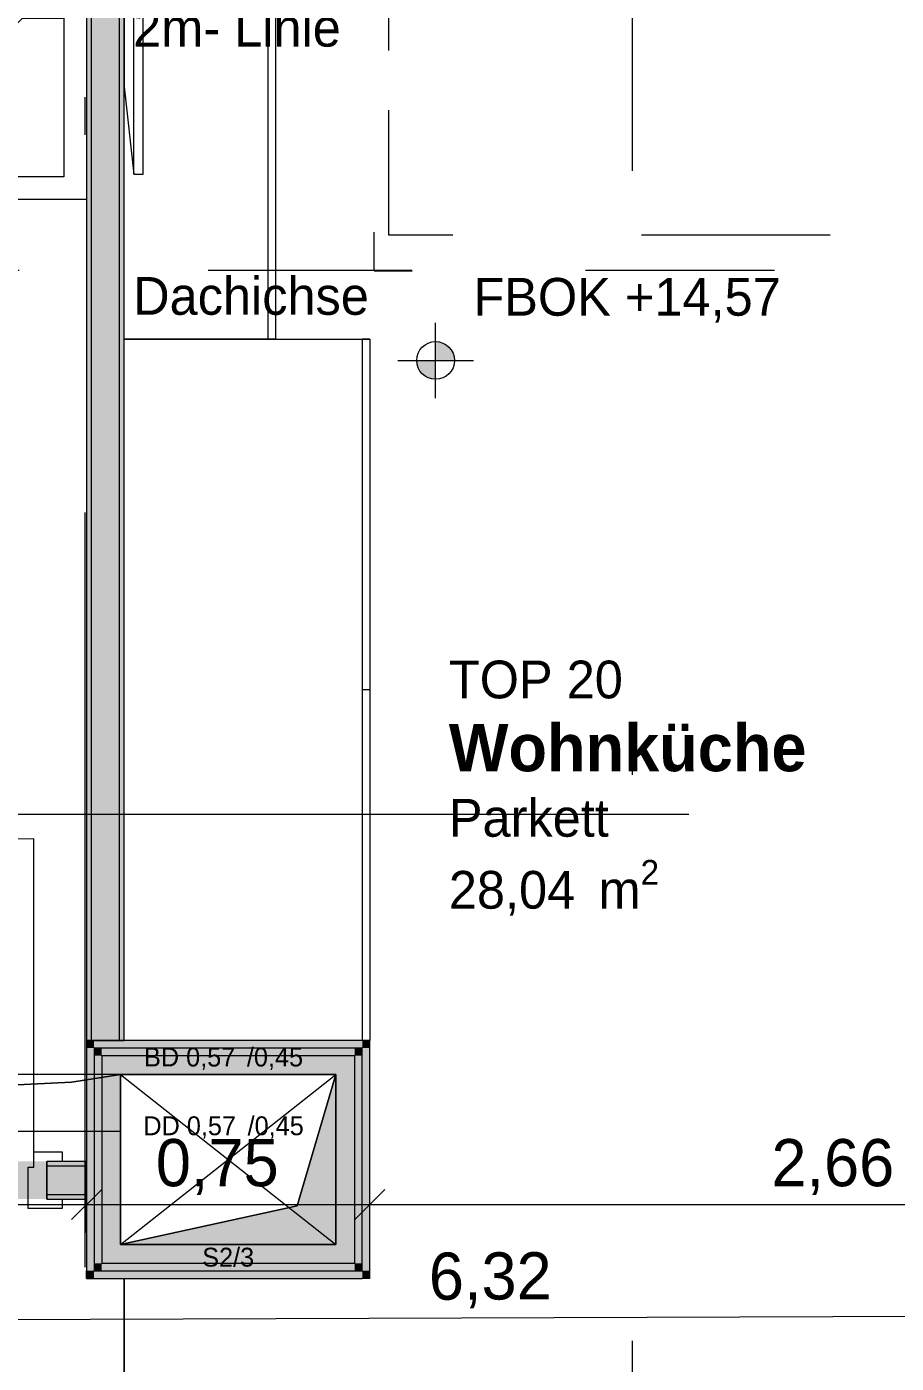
# Model space of a CAD drawing. Header units: metres. Extents: x -3 to 171, y -23 to 41.
# Drawn here: x 2.847 to 5.149, y -7.455 to -3.913 of the extents above; entities that cross this region are included whole.
import ezdxf

# ---------------------------------------------------------------- set-up
doc = ezdxf.new("R2010")
doc.units = ezdxf.units.M
doc.header["$MEASUREMENT"] = 0
for name, pattern in [('Achse', [0.004, 0.002, -0.001, 0, -0.001]), ('Schnittlinie', [0.006, 0.003, -0.0015, 0, -0.0015]), ('Strichlinie eng', [0.002, 0.0015, -0.0005]), ('UNSICHTBAR', [0.4, 0, -0.4]), ('Untersicht', [0.001, 0.0005, -0.0005])]:
    doc.linetypes.add(name, pattern=pattern)
for name, color, linetype in [('5._2.DG PP STG1_1_000 Achsraster', 7, 'Continuous'), ('5._2.DG PP STG1_1_130 Wand Innen', 7, 'Continuous'), ('5._2.DG PP STG1_1_170 Schachtwände', 7, 'Continuous'), ('5._2.DG PP STG1_1_270 Deckendurchbruchsymbol', 7, 'Continuous'), ('5._2.DG PP STG1_1_310 Dachkonstruktion massiv', 7, 'Continuous'), ('5._2.DG PP STG1_1_325 Dachfenster', 7, 'Continuous'), ('5._2.DG PP STG1_1_510 Möblierung', 7, 'Continuous'), ('5._2.DG PP STG1_1_810 Raum', 7, 'Continuous'), ('5._2.DG PP STG1_1_815 Raumbegrenzung', 7, 'Continuous'), ('5._2.DG PP STG1_1_851 Marker Schnitt', 7, 'Continuous'), ('5._2.DG PP STG1_1_870 Dokumentation allgemein', 7, 'Continuous'), ('5._2.DG PP STG1_1_950 Polierplan Bemaßung', 7, 'Continuous')]:
    doc.layers.add(name, color=color, linetype=linetype)
doc.styles.add('ERSTELLTER_STIL_2', font='')
doc.styles.add('ERSTELLTER_STIL_6', font='')
doc.styles.get('ERSTELLTER_STIL_2').set_extended_font_data('Eurostile')
doc.styles.get('ERSTELLTER_STIL_6').set_extended_font_data('Eurostile', bold=True)

msp = doc.modelspace()

# ---------------------------------------------------------------- hatches: boundary and pattern name
at = {"layer": '5._2.DG PP STG1_1_130 Wand Innen', "linetype": 'Continuous', "lineweight": 13, "true_color": 0xfb02fe}
for points in [[(3.005, -1.9978), (3.005, -6.5995), (3.0175, -6.5995), (3.0175, -1.9978)], [(3.105, -6.5995), (3.105, -1.9978), (3.0925, -1.9978), (3.0925, -6.5995)], [(2.9, -6.9195), (2.9, -6.932), (3.005, -6.932), (3.005, -6.9195)], [(3.005, -7.007), (2.9, -7.007), (2.9, -7.0195), (3.005, -7.0195)]]:
    msp.add_hatch(color=6, dxfattribs=at).paths.add_polyline_path(points)
at = {"layer": '5._2.DG PP STG1_1_130 Wand Innen', "linetype": 'Continuous', "lineweight": 13, "true_color": 0xffaa00}
for points in [[(3.0175, -1.9978), (3.0175, -6.5995), (3.0925, -6.5995), (3.0925, -1.9978)], [(2.9, -7.007), (3.005, -7.007), (3.005, -6.932), (2.9, -6.932)]]:
    msp.add_hatch(color=40, dxfattribs=at).paths.add_polyline_path(points)
at = {"layer": '5._2.DG PP STG1_1_130 Wand Innen', "linetype": 'Continuous', "lineweight": 0, "true_color": 0xffffff}
msp.add_hatch(color=7, dxfattribs=at).paths.add_polyline_path([(2.9, -7.0195), (2.9, -6.9195), (2.01, -6.9195), (2.01, -7.0195)])
at = {"layer": '5._2.DG PP STG1_1_170 Schachtwände', "linetype": 'Continuous', "lineweight": 13, "true_color": 0xfb02fe}
for points in [[(3.025, -6.6195), (3.005, -6.5995), (3.005, -6.6195)], [(3.025, -6.5995), (3.005, -6.5995), (3.025, -6.6195)], [(3.005, -6.6195), (3.005, -7.2095), (3.025, -7.2095), (3.025, -6.6195)], [(3.025, -6.6195), (3.735, -6.6195), (3.735, -6.5995), (3.025, -6.5995)], [(3.045, -6.6395), (3.025, -6.6195), (3.025, -6.6395)], [(3.045, -6.6195), (3.025, -6.6195), (3.045, -6.6395)], [(3.045, -6.6195), (3.045, -6.6395), (3.715, -6.6395), (3.715, -6.6195)], [(3.715, -6.6195), (3.715, -6.6395), (3.735, -6.6195)], [(3.715, -6.6395), (3.735, -6.6395), (3.735, -6.6195)], [(3.735, -6.5995), (3.735, -6.6195), (3.755, -6.5995)], [(3.735, -6.6195), (3.755, -6.6195), (3.755, -6.5995)], [(3.735, -6.6195), (3.735, -7.2095), (3.755, -7.2095), (3.755, -6.6195)], [(3.025, -6.6395), (3.025, -7.1895), (3.045, -7.1895), (3.045, -6.6395)], [(3.715, -6.6395), (3.715, -7.1895), (3.735, -7.1895), (3.735, -6.6395)], [(3.025, -7.2095), (3.005, -7.2095), (3.005, -7.2295)], [(3.025, -7.2095), (3.005, -7.2295), (3.025, -7.2295)], [(3.045, -7.1895), (3.025, -7.1895), (3.025, -7.2095)], [(3.045, -7.1895), (3.025, -7.2095), (3.045, -7.2095)], [(3.735, -7.2095), (3.025, -7.2095), (3.025, -7.2295), (3.735, -7.2295)], [(3.715, -7.1895), (3.045, -7.1895), (3.045, -7.2095), (3.715, -7.2095)], [(3.715, -7.2095), (3.735, -7.2095), (3.715, -7.1895)], [(3.715, -7.1895), (3.735, -7.2095), (3.735, -7.1895)], [(3.735, -7.2295), (3.755, -7.2295), (3.735, -7.2095)], [(3.735, -7.2095), (3.755, -7.2295), (3.755, -7.2095)]]:
    msp.add_hatch(color=6, dxfattribs=at).paths.add_polyline_path(points)
at = {"layer": '5._2.DG PP STG1_1_170 Schachtwände', "linetype": 'Continuous', "lineweight": 13, "true_color": 0xffaa00}
for points in [[(3.095, -6.6895), (3.045, -6.6395), (3.045, -6.6895)], [(3.095, -6.6395), (3.045, -6.6395), (3.095, -6.6895)], [(3.095, -6.6895), (3.665, -6.6895), (3.665, -6.6395), (3.095, -6.6395)], [(3.665, -6.6895), (3.715, -6.6395), (3.665, -6.6395)], [(3.665, -6.6895), (3.715, -6.6895), (3.715, -6.6395)], [(3.095, -7.1395), (3.095, -6.6895), (3.045, -6.6895), (3.045, -7.1395)], [(3.665, -6.6895), (3.665, -7.1395), (3.715, -7.1395), (3.715, -6.6895)], [(3.045, -7.1395), (3.045, -7.1895), (3.095, -7.1395)], [(3.095, -7.1395), (3.045, -7.1895), (3.095, -7.1895)], [(3.665, -7.1395), (3.095, -7.1395), (3.095, -7.1895), (3.665, -7.1895)], [(3.665, -7.1895), (3.715, -7.1895), (3.665, -7.1395)], [(3.665, -7.1395), (3.715, -7.1895), (3.715, -7.1395)]]:
    msp.add_hatch(color=40, dxfattribs=at).paths.add_polyline_path(points)
at = {"layer": '5._2.DG PP STG1_1_270 Deckendurchbruchsymbol', "linetype": 'Continuous', "lineweight": 0}
msp.add_hatch(color=8, dxfattribs=at).paths.add_polyline_path([(3.095, -7.1395), (3.665, -7.1395), (3.665, -6.6895), (3.5627, -7.0372)])
at = {"layer": '5._2.DG PP STG1_1_950 Polierplan Bemaßung', "linetype": 'Continuous', "lineweight": 0, "true_color": 0x000000}
for points in [[(3.9294, -4.7974), (3.9794, -4.7974), (3.9756, -4.7783), (3.9647, -4.762), (3.9485, -4.7512), (3.9294, -4.7474)], [(3.9294, -4.7974), (3.8794, -4.7974), (3.8832, -4.8165), (3.894, -4.8328), (3.9102, -4.8436), (3.9294, -4.8474)]]:
    msp.add_hatch(color=18, dxfattribs=at).paths.add_polyline_path(points)

# ---------------------------------------------------------------- linework, layer by layer
at = {"layer": '5._2.DG PP STG1_1_000 Achsraster', "color": 5, "linetype": 'Achse', "lineweight": 0, "ltscale": 1000}
for p, q in [((3, 3), (3, -22.5231)), ((-1.5, -6), (21, -6))]:
    msp.add_line(p, q, dxfattribs=at)
at = {"layer": '5._2.DG PP STG1_1_130 Wand Innen', "color": 7, "linetype": 'Continuous', "lineweight": 18, "ltscale": 1000}
for p, q in [((3.0175, -1.9978), (3.0175, -6.5995)), ((3.0925, -6.5995), (3.0925, -1.9978)), ((2.9, -6.932), (2.9, -6.9195)), ((2.9, -6.932), (2.9, -6.9195)), ((2.9, -6.932), (2.9, -6.9195)), ((3.005, -6.932), (2.9, -6.932)), ((2.9, -7.007), (2.9, -6.932)), ((2.9, -7.007), (2.9, -6.932)), ((2.9, -7.007), (2.9, -6.932)), ((2.9, -7.007), (3.005, -7.007)), ((2.9, -7.0195), (2.9, -7.007)), ((2.9, -7.0195), (2.9, -7.007)), ((2.9, -7.0195), (2.9, -7.007))]:
    msp.add_line(p, q, dxfattribs=at)
at = {"layer": '5._2.DG PP STG1_1_130 Wand Innen', "color": 7, "linetype": 'Continuous', "lineweight": 13, "ltscale": 1000}
for p, q in [((2.865, -6.8945), (2.865, -6.0645)), ((2.865, -6.9345), (2.865, -6.8945)), ((2.865, -6.8945), (2.94, -6.8945)), ((2.94, -6.8945), (2.94, -6.9195)), ((2.85, -7.0445), (2.85, -6.9345)), ((2.85, -6.9345), (2.865, -6.9345)), ((2.94, -6.9195), (2.9, -6.9195)), ((2.9, -6.9195), (2.9, -7.0195)), ((2.94, -7.0445), (2.85, -7.0445)), ((2.9, -7.0195), (2.94, -7.0195)), ((2.94, -7.0195), (2.94, -7.0445))]:
    msp.add_line(p, q, dxfattribs=at)
at = {"layer": '5._2.DG PP STG1_1_130 Wand Innen', "color": 8, "linetype": 'Untersicht', "lineweight": 13, "ltscale": 1000}
for p, q in [((2.01, -6.9195), (2.9, -6.9195)), ((2.01, -7.0195), (2.9, -7.0195))]:
    msp.add_line(p, q, dxfattribs=at)
at = {"layer": '5._2.DG PP STG1_1_130 Wand Innen', "color": 7, "linetype": 'Continuous', "lineweight": 18, "ltscale": 1000, "flags": 128}
for points in [[(3.005, -1.9978), (3.005, -6.5995)], [(3.105, -6.5995), (3.105, -1.9978)], [(3.005, -6.5995), (3.105, -6.5995)], [(3.005, -6.9195), (2.9, -6.9195)], [(3.005, -7.0195), (3.005, -6.9195)], [(2.9, -7.0195), (3.005, -7.0195)]]:
    msp.add_lwpolyline(points, dxfattribs=at)
at = {"layer": '5._2.DG PP STG1_1_130 Wand Innen', "color": 7, "linetype": 'Continuous', "lineweight": 13, "ltscale": 1000}
msp.add_arc((2.865, -6.8945), 0.83, 90, 180, dxfattribs=at)
at = {"layer": '5._2.DG PP STG1_1_170 Schachtwände', "color": 7, "linetype": 'Continuous', "lineweight": 18, "ltscale": 1000}
for p, q in [((3.045, -6.6195), (3.025, -6.6195)), ((3.025, -6.6195), (3.025, -6.6395)), ((3.715, -6.6195), (3.045, -6.6195)), ((3.735, -6.6195), (3.715, -6.6195)), ((3.735, -6.6395), (3.735, -6.6195)), ((3.025, -6.6395), (3.025, -7.1895)), ((3.045, -6.6395), (3.045, -6.6895)), ((3.095, -6.6395), (3.045, -6.6395)), ((3.045, -6.6395), (3.045, -6.6895)), ((3.665, -6.6395), (3.095, -6.6395)), ((3.715, -6.6395), (3.665, -6.6395)), ((3.715, -6.6395), (3.665, -6.6395)), ((3.715, -6.6895), (3.715, -6.6395)), ((3.735, -7.1895), (3.735, -6.6395)), ((3.045, -6.6895), (3.045, -7.1395)), ((3.715, -7.1395), (3.715, -6.6895)), ((3.045, -7.1395), (3.045, -7.1895)), ((3.045, -7.1395), (3.045, -7.1895)), ((3.715, -7.1895), (3.715, -7.1395)), ((3.025, -7.1895), (3.025, -7.2095)), ((3.025, -7.2095), (3.045, -7.2095)), ((3.045, -7.1895), (3.095, -7.1895)), ((3.045, -7.2095), (3.715, -7.2095)), ((3.095, -7.1895), (3.665, -7.1895)), ((3.665, -7.1895), (3.715, -7.1895)), ((3.665, -7.1895), (3.715, -7.1895)), ((3.715, -7.2095), (3.735, -7.2095)), ((3.735, -7.2095), (3.735, -7.1895))]:
    msp.add_line(p, q, dxfattribs=at)
at = {"layer": '5._2.DG PP STG1_1_170 Schachtwände', "color": 7, "linetype": 'Continuous', "lineweight": 18, "ltscale": 1000, "flags": 128}
for points in [[(3.005, -6.5995), (3.005, -6.6195)], [(3.735, -6.5995), (3.005, -6.5995)], [(3.005, -6.6195), (3.005, -7.2095)], [(3.755, -6.5995), (3.735, -6.5995)], [(3.755, -7.2295), (3.755, -6.5995)], [(3.095, -6.6895), (3.665, -6.6895)], [(3.095, -7.1395), (3.095, -6.6895)], [(3.665, -6.6895), (3.665, -7.1395)], [(3.665, -7.1395), (3.095, -7.1395)], [(3.005, -7.2295), (3.005, -7.2095)], [(3.005, -7.2295), (3.735, -7.2295)], [(3.755, -7.2295), (3.735, -7.2295)]]:
    msp.add_lwpolyline(points, dxfattribs=at)
at = {"layer": '5._2.DG PP STG1_1_270 Deckendurchbruchsymbol', "color": 7, "linetype": 'Strichlinie eng', "lineweight": 13, "ltscale": 1000}
for p, q in [((3.095, -7.1395), (3.665, -6.6895)), ((3.095, -6.6895), (3.665, -7.1395))]:
    msp.add_line(p, q, dxfattribs=at)
at = {"layer": '5._2.DG PP STG1_1_270 Deckendurchbruchsymbol', "color": 1, "linetype": 'Continuous', "lineweight": 0, "ltscale": 1000, "flags": 128}
for points in [[(2.9648, -6.7093), (3.095, -6.6895), (0.325, -6.6895), (0.325, -6.8395)], [(0.325, -6.8395), (3.095, -6.8395), (3.095, -6.6895), (2.9648, -6.7093)]]:
    msp.add_lwpolyline(points, close=True, dxfattribs=at)
at = {"layer": '5._2.DG PP STG1_1_270 Deckendurchbruchsymbol', "color": 7, "linetype": 'Continuous', "lineweight": 13, "ltscale": 1000, "flags": 128}
for points in [[(3.5627, -7.0372), (3.665, -6.6895), (3.095, -6.6895), (3.095, -7.1395)], [(3.095, -7.1395), (3.665, -7.1395), (3.665, -6.6895), (3.5627, -7.0372)]]:
    msp.add_lwpolyline(points, close=True, dxfattribs=at)
at = {"layer": '5._2.DG PP STG1_1_270 Deckendurchbruchsymbol', "color": 7, "linetype": 'Strichlinie eng', "lineweight": 13, "ltscale": 1000, "flags": 128}
msp.add_lwpolyline([(3.665, -7.1395), (3.665, -6.6895), (3.095, -6.6895), (3.095, -7.1395)], close=True, dxfattribs=at)
at = {"layer": '5._2.DG PP STG1_1_310 Dachkonstruktion massiv', "color": 8, "linetype": 'Untersicht', "lineweight": 13, "ltscale": 1000, "flags": 128}
for points in [[(0.324, -3.8478), (1.075, -3.8478), (1.075, -4.4643), (2.775, -4.4643), (2.775, -3.8478), (3.805, -3.8478), (3.805, -4.4643), (5.505, -4.4643), (5.505, -3.8478), (6.455, -3.8478)], [(0.3266, -4.5578), (6.635, -4.5578), (6.635, -3.8478)]]:
    msp.add_lwpolyline(points, dxfattribs=at)
at = {"layer": '5._2.DG PP STG1_1_325 Dachfenster', "color": 255, "linetype": 'UNSICHTBAR', "lineweight": 13, "ltscale": 1000, "flags": 128}
for points in [[(3.7669, -4.5578), (3.7669, -2.8478)], [(3.805, -3.8765), (3.805, -4.4988)], [(5.505, -4.4988), (3.805, -4.4988)], [(3.7669, -4.5578), (5.5469, -4.5578)], [(3.7669, -4.5578), (3.7669, -4.5596)], [(3.7669, -4.5596), (5.5469, -4.5596)]]:
    msp.add_lwpolyline(points, dxfattribs=at)
at = {"layer": '5._2.DG PP STG1_1_510 Möblierung', "color": 8, "linetype": 'Continuous', "lineweight": 13, "ltscale": 1000, "true_color": 0x7e7f7f}
for p, q in [((3.005, -2.3707), (3.005, -4.3707)), ((3.485, -2.9413), (3.485, -4.7413)), ((3.13, -4.3041), (3.13, -3.3785)), ((3.005, -4.3707), (2.105, -4.3707)), ((3.735, -4.7413), (3.735, -6.5995)), ((3.755, -4.7413), (3.735, -4.7413)), ((3.755, -5.6704), (3.735, -5.6704))]:
    msp.add_line(p, q, dxfattribs=at)
at = {"layer": '5._2.DG PP STG1_1_510 Möblierung', "color": 8, "linetype": 'Continuous', "lineweight": 13, "ltscale": 1000, "true_color": 0x7e7f7f, "flags": 128}
for points in [[(3.505, -2.9413), (3.505, -4.7413), (3.105, -4.7413), (3.105, -2.9413)], [(3.155, -4.3041), (3.155, -3.3785), (3.13, -3.3785), (3.105, -3.6099), (3.105, -4.0727), (3.13, -4.3041)], [(2.795, -3.9307), (2.835, -3.8907), (2.945, -3.8907), (2.945, -4.3107), (2.165, -4.3107), (2.165, -3.9307)], [(3.755, -4.7413), (3.755, -6.5995), (3.105, -6.5995), (3.105, -4.7413)]]:
    msp.add_lwpolyline(points, close=True, dxfattribs=at)
at = {"layer": '5._2.DG PP STG1_1_815 Raumbegrenzung', "color": 8, "linetype": 'Continuous', "lineweight": 13, "ltscale": 1000, "flags": 128}
msp.add_lwpolyline([(3.105, -8.0495), (3.105, -7.2295)], dxfattribs=at)
at = {"layer": '5._2.DG PP STG1_1_815 Raumbegrenzung', "color": 8, "linetype": 'Untersicht', "lineweight": 13, "ltscale": 1000, "flags": 128}
msp.add_lwpolyline([(3.105, -7.2295), (3.105, -8.1295)], dxfattribs=at)
at = {"layer": '5._2.DG PP STG1_1_851 Marker Schnitt', "color": 7, "linetype": 'Schnittlinie', "lineweight": 13, "ltscale": 1000}
msp.add_line((4.45, 4.805), (4.45, -18.475), dxfattribs=at)
at = {"layer": '5._2.DG PP STG1_1_950 Polierplan Bemaßung', "color": 7, "linetype": 'Continuous', "lineweight": 13, "ltscale": 1000}
for p, q in [((3.9294, -4.8974), (3.9294, -4.6974)), ((3.8294, -4.7974), (4.0294, -4.7974))]:
    msp.add_line(p, q, dxfattribs=at)
at = {"layer": '5._2.DG PP STG1_1_950 Polierplan Bemaßung', "color": 6, "linetype": 'Continuous', "lineweight": 13, "ltscale": 1000, "true_color": 0xfb02fe}
for p, q in [((3.005, -7.1087), (3.005, -6.9587)), ((3.755, -7.1087), (3.755, -6.9587)), ((3.045, -6.9937), (2.965, -7.0737)), ((3.795, -6.9937), (3.715, -7.0737)), ((1.985, -7.0337), (3.005, -7.0337)), ((3.005, -7.0337), (3.755, -7.0337)), ((3.755, -7.0337), (6.415, -7.0337))]:
    msp.add_line(p, q, dxfattribs=at)
at = {"layer": '5._2.DG PP STG1_1_950 Polierplan Bemaßung', "color": 76, "linetype": 'Continuous', "lineweight": 13, "ltscale": 1000, "true_color": 0x3f7f02}
msp.add_line((0.3369, -7.3477), (6.6547, -7.3245), dxfattribs=at)
at = {"layer": '5._2.DG PP STG1_1_950 Polierplan Bemaßung', "color": 7, "linetype": 'Continuous', "lineweight": 13, "ltscale": 1000}
msp.add_circle((3.9294, -4.7974), 0.05, dxfattribs=at)

# ---------------------------------------------------------------- texts
at = {"layer": '5._2.DG PP STG1_1_270 Deckendurchbruchsymbol', "color": 1, "linetype": 'Continuous', "lineweight": 0, "char_height": 0.05, "style": 'ERSTELLTER_STIL_2'}
for s, insert, attachment_point in [('\\A1;{\\pqc;\\pt0;\\fEurostile|b0|i0|c0|p0;\\W1.000000;BD 0,57\\fEurostile|b0|i0|c0|p0;\\W1.000000;\\A1{\\H.66x;\\S^  ;}\\fEurostile|b0|i0|c0|p0;\\W1.000000; /0,45\\fEurostile|b0|i0|c0|p0;\\W1.000000;\\A1{\\H.66x;\\S^  ;}\\fEurostile|b0|i0|c0|p0;\\W1.000000;\\fEurostile|b0|i0|c0|p0;\\W1.000000;\\A1{\\H.66x;\\S^  ;}}', (3.38, -6.6827), 8), ('\\A1;{\\pqc;\\pt0;\\fEurostile|b0|i0|c0|p0;\\W1.000000;DD 0,57\\fEurostile|b0|i0|c0|p0;\\W1.000000;\\A1{\\H.66x;\\S^  ;}\\fEurostile|b0|i0|c0|p0;\\W1.000000; /0,45\\fEurostile|b0|i0|c0|p0;\\W1.000000;\\A1{\\H.66x;\\S^  ;}\\fEurostile|b0|i0|c0|p0;\\W1.000000;\\fEurostile|b0|i0|c0|p0;\\W1.000000;\\A1{\\H.66x;\\S^  ;}}', (3.38, -6.8649), 8), ('\\A1;{\\pqc;\\pt0;\\fEurostile|b0|i0|c0|p0;\\W1.000000;S2/3}', (3.38, -7.1484), 2)]:
    msp.add_mtext(s, dxfattribs=dict(at, insert=insert, attachment_point=attachment_point))
at = {"layer": '5._2.DG PP STG1_1_810 Raum', "color": 7, "linetype": 'Continuous', "lineweight": 13, "attachment_point": 1}
for s, insert, char_height, style in [('\\A1;{\\pql;\\pt0;\\fEurostile|b0|i0|c0|p0;\\W1.000000;TOP 20}', (3.9644, -5.5927), 0.1, 'ERSTELLTER_STIL_2'), ('\\A1;{\\pql;\\pt0;\\fEurostile|b1|i0|c0|p0;\\W1.000000;Wohnküche}', (3.9644, -5.7609), 0.125, 'ERSTELLTER_STIL_6'), ('\\A1;{\\pql;\\pt0;\\fEurostile|b0|i0|c0|p0;\\W1.000000;Parkett}', (3.9644, -5.9593), 0.1, 'ERSTELLTER_STIL_2'), ('\\A1;{\\pql;\\pt0,0.05;\\fEurostile|b0|i0|c0|p0;\\W1.000000;28,04\\fEurostile|b0|i0|c0|p0;\\W1.000000;\\A1{\\H.66x;\\S^  ;}\\fEurostile|b0|i0|c0|p0;\\W1.000000; m\\fEurostile|b0|i0|c0|p0;\\W1.000000;\\A1{\\H.66x;\\S2^  ;}}', (3.9644, -6.1208), 0.1, 'ERSTELLTER_STIL_2')]:
    msp.add_mtext(s, dxfattribs=dict(at, insert=insert, char_height=char_height, style=style))
at = {"layer": '5._2.DG PP STG1_1_870 Dokumentation allgemein', "color": 7, "linetype": 'Continuous', "lineweight": 13, "char_height": 0.1, "attachment_point": 4, "style": 'ERSTELLTER_STIL_2'}
for s, insert in [('\\A1;{\\pql;\\fEurostile|b0|i0|c0|p0;\\W1.000000;2m- Linie}', (3.1283, -3.9166)), ('\\A1;{\\pql;\\fEurostile|b0|i0|c0|p0;\\W1.000000;Dachichse}', (3.1283, -4.6271))]:
    msp.add_mtext(s, dxfattribs=dict(at, insert=insert))
at = {"layer": '5._2.DG PP STG1_1_950 Polierplan Bemaßung', "color": 7, "linetype": 'Continuous', "lineweight": 13, "insert": (4.0294, -4.6974), "char_height": 0.1, "width": 0.883448, "attachment_point": 7, "style": 'ERSTELLTER_STIL_2'}
msp.add_mtext('\\A1;{\\pql;\\fEurostile|b0|i0|c0|p0;\\W1.000000;FBOK +14,57}', dxfattribs=at)
at = {"layer": '5._2.DG PP STG1_1_950 Polierplan Bemaßung', "color": 6, "linetype": 'Continuous', "lineweight": 13, "true_color": 0xfb02fe, "char_height": 0.125, "width": 0.382966, "attachment_point": 7, "style": 'ERSTELLTER_STIL_2'}
for s, insert in [('\\A1;{\\pql;\\fEurostile|b0|i0|c0|p0;\\W1.000000;0,75}', (3.1885, -7.0087)), ('\\A1;{\\pql;\\fEurostile|b0|i0|c0|p0;\\W1.000000;2,66}', (4.8185, -7.0087))]:
    msp.add_mtext(s, dxfattribs=dict(at, insert=insert))
at = {"layer": '5._2.DG PP STG1_1_950 Polierplan Bemaßung', "color": 76, "linetype": 'Continuous', "lineweight": 13, "true_color": 0x3f7f02, "insert": (3.9117, -7.3096), "char_height": 0.125, "width": 0.382966, "attachment_point": 7, "rotation": 0.2101, "style": 'ERSTELLTER_STIL_2'}
msp.add_mtext('\\A1;{\\pql;\\fEurostile|b0|i0|c0|p0;\\W1.000000;6,32}', dxfattribs=at)

doc.saveas('drawing.dxf')
